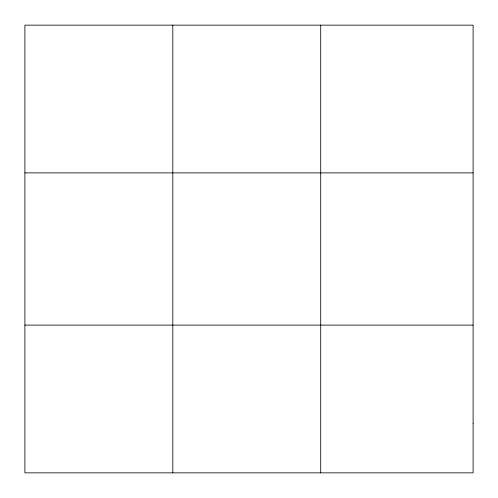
<?xml version="1.0" encoding="UTF-8"?>
<svg xmlns="http://www.w3.org/2000/svg" width="498" height="498" viewBox="0 0 498 498"><rect width="100%" height="100%" fill="white"/><g stroke="black" fill="none" stroke-linecap="round" stroke-linejoin="round"><path stroke-width="0.75" d="M172.806 472.857L172.806 25.143M320.712 472.857L320.712 25.143M24.9 172.887L473.1 172.887M24.9 325.113L473.1 325.113M473.1 423.605L473.1 472.857L24.9 472.857L24.9 25.143L473.1 25.143L473.1 423.605"/></g></svg>
